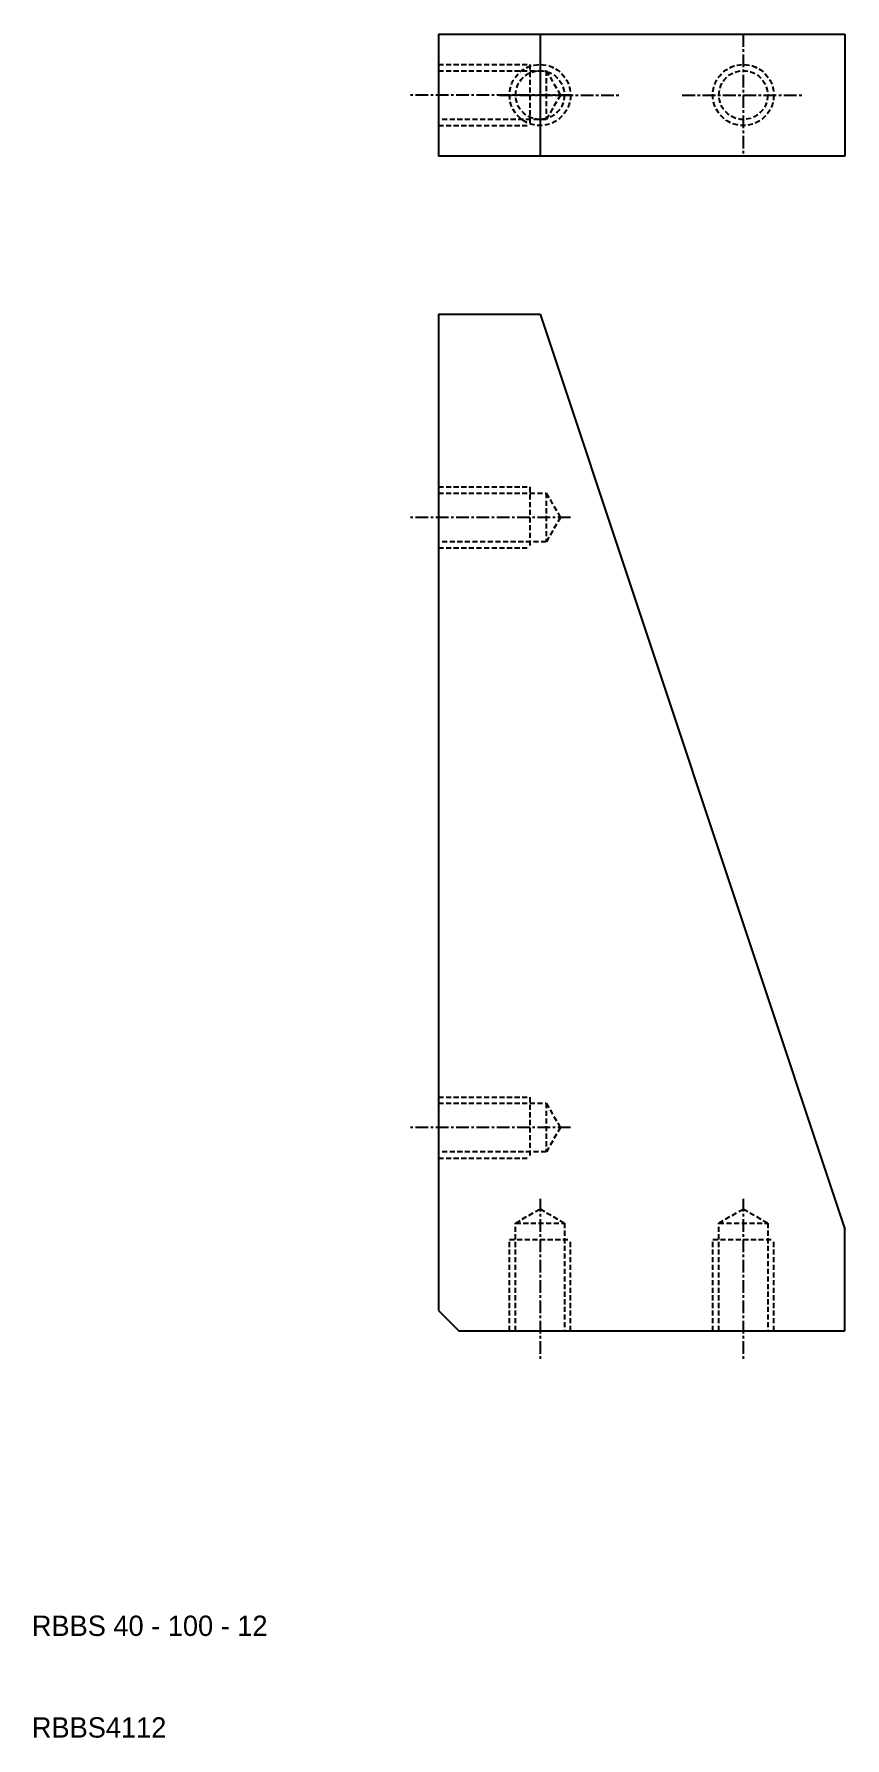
# Model space of a CAD drawing. Extents: x 10 to 90, y 11 to 179.
import ezdxf

# ---------------------------------------------------------------- set-up
doc = ezdxf.new("R2010")
doc.units = 0
doc.linetypes.add('CENTER', pattern=[2, 1.25, -0.25, 0.25, -0.25])
doc.linetypes.add('DASHED', pattern=[0.75, 0.5, -0.25])
doc.layers.get('0').update_dxf_attribs({"linetype": 'CONTINUOUS'})
doc.layers.add('CENTER', color=1, linetype='CENTER')

msp = doc.modelspace()

# ---------------------------------------------------------------- linework, layer by layer
at = {"color": 7, "linetype": 'CONTINUOUS'}
for p, q in [((50, 178.54), (90, 178.54)), ((50, 178.54), (50, 166.54)), ((60, 178.54), (60, 166.54)), ((90, 178.54), (90, 166.54)), ((90, 166.54), (50, 166.54)), ((50, 151), (50, 53)), ((50, 151), (60, 151)), ((60, 151), (90, 61)), ((90, 51), (90, 61)), ((50, 53), (52, 51)), ((52, 51), (90, 51))]:
    msp.add_line(p, q, dxfattribs=at)
at = {"color": 3, "linetype": 'DASHED'}
for p, q in [((50, 175.54), (59, 175.54)), ((50, 174.94), (60.61, 174.94)), ((59, 175.54), (59, 169.54)), ((60.61, 174.94), (62, 172.54)), ((60.61, 174.94), (60.61, 170.14)), ((62, 172.54), (60.61, 170.14)), ((60.61, 170.14), (50, 170.14)), ((50, 169.54), (59, 169.54)), ((50, 134), (59, 134)), ((50, 133.4), (60.61, 133.4)), ((59, 134), (59, 128)), ((60.61, 133.4), (60.61, 128.6)), ((60.61, 133.4), (62, 131)), ((62, 131), (60.61, 128.6)), ((60.61, 128.6), (50, 128.6)), ((50, 128), (59, 128)), ((50, 74), (59, 74)), ((59, 74), (59, 68)), ((50, 73.4), (60.61, 73.4)), ((60.61, 73.4), (60.61, 68.6)), ((60.61, 73.4), (62, 71)), ((62, 71), (60.61, 68.6)), ((60.61, 68.6), (50, 68.6)), ((50, 68), (59, 68)), ((57.6, 61.61), (60, 63)), ((60, 63), (62.4, 61.61)), ((77.6, 61.61), (80, 63)), ((80, 63), (82.4, 61.61)), ((57.6, 51), (57.6, 61.61)), ((57.6, 61.61), (62.4, 61.61)), ((62.4, 61.61), (62.4, 51)), ((77.6, 51), (77.6, 61.61)), ((77.6, 61.61), (82.4, 61.61)), ((82.4, 61.61), (82.4, 51)), ((57, 51), (57, 60)), ((57, 60), (63, 60)), ((63, 51), (63, 60)), ((77, 51), (77, 60)), ((77, 60), (83, 60)), ((83, 51), (83, 60))]:
    msp.add_line(p, q, dxfattribs=at)
for centre, radius in [((60, 172.54), 3), ((60, 172.54), 2.4), ((80, 172.54), 3), ((80, 172.54), 2.4)]:
    msp.add_circle(centre, radius, dxfattribs=at)
at = {"layer": 'CENTER', "color": 1, "linetype": 'CENTER'}
for p, q in [((60, 178.54), (60, 166.54)), ((80, 178.54), (80, 166.54)), ((63, 172.54), (47, 172.54)), ((56, 172.54), (68, 172.54)), ((74, 172.54), (86, 172.54)), ((63, 131), (47, 131)), ((63, 71), (47, 71)), ((60, 64), (60, 48)), ((80, 64), (80, 48))]:
    msp.add_line(p, q, dxfattribs=at)

# ---------------------------------------------------------------- texts
at = {"color": 7, "linetype": 'CONTINUOUS'}
for s, p in [('RBBS 40 - 100 - 12', (10, 21)), ('RBBS4112', (10, 11))]:
    msp.add_text(s, height=2, dxfattribs=at).set_placement(p)

doc.saveas('drawing.dxf')
